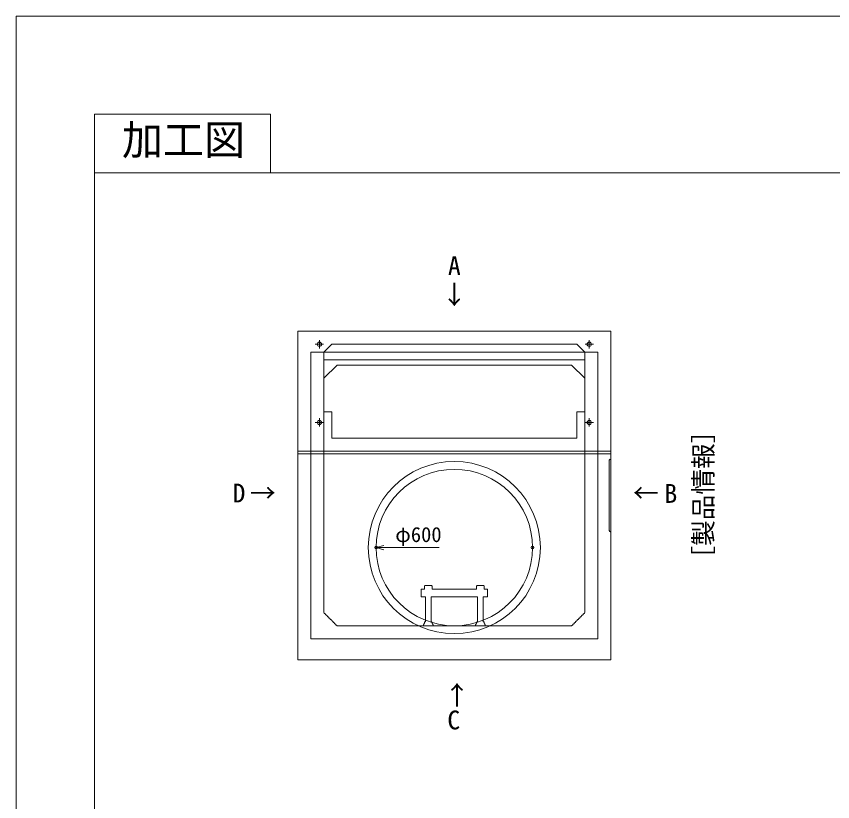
# Model space of a CAD drawing. Units: millimetres, scale not verified. Extents: x -4455 to 4455, y -3150 to 3150.
# Drawn here: x -4455 to -1324, y 138 to 3150 of the extents above; entities that cross this region are included whole.
import ezdxf
from ezdxf.enums import TextEntityAlignment as Align

# ---------------------------------------------------------------- set-up
doc = ezdxf.new("R2010")
doc.units = ezdxf.units.MM
doc.header["$LTSCALE"] = 20
doc.header["$PDMODE"] = 32
doc.header["$PDSIZE"] = 10
doc.linetypes.add('LONG_DASHED1', pattern=[7, 6, -1])
for name, color, linetype, lineweight in [('0-0_D-TTL', 7, 'Continuous', 9), ('0-1_Defpoints', 7, 'Continuous', 9), ('0-3_D-TTL-TXT', 7, 'Continuous', 9), ('0-5_D-STR-DIM', 3, 'Continuous', 9), ('0-6_0', 7, 'Continuous', 9), ('0-7_D-STR', 7, 'LONG_DASHED1', 9), ('0-8_D-STR-STR3', 2, 'LONG_DASHED1', 9), ('0-9_D-STR-STR4', 134, 'LONG_DASHED1', 9), ('0-A_D-STR-STR2', 1, 'LONG_DASHED1', 9), ('0-B_D-STR-STR1', 7, 'LONG_DASHED1', 9)]:
    doc.layers.add(name, color=color, linetype=linetype, lineweight=lineweight)
doc.layers.add('0-4_D-STR-TXT', color=7, linetype='Continuous')
doc.styles.add('ＭＳ ゴシック', font='')
doc.styles.get('ＭＳ ゴシック').set_extended_font_data('MS Gothic')

# ---------------------------------------------------------------- blocks, each defined once
blk = doc.blocks.new('A$C4DE05FD1')
at = {"layer": '0-0_D-TTL', "color": 134}
for p, q in [((4000, 79000), (4000, 4000)), ((4000, 76000), (114800, 76000))]:
    blk.add_line(p, q, dxfattribs=at)
blk.add_lwpolyline([(4000, 79000), (13000, 79000), (13000, 76000)], dxfattribs=at)
at = {"layer": '0-1_Defpoints', "color": 134}
for q in [(0, 0), (118800, 84000)]:
    blk.add_line((0, 84000), q, dxfattribs=at)
at = {"layer": '0-3_D-TTL-TXT', "style": 'ＭＳ ゴシック'}
blk.add_text('加工図', height=1539, dxfattribs=at).set_placement((5399.8, 76447.4), align=Align.BOTTOM_LEFT)
blk = doc.blocks.new('_Open30')
at = {"layer": '0-6_0'}
blk.add_line((0, 0), (-20, 0), dxfattribs=at)
blk.add_lwpolyline([(-20, 5.36), (0, 0), (-20, -5.36)], dxfattribs=at)
blk = doc.blocks.new('A$C1BF34DBF')
at = {"layer": '0-8_D-STR-STR3'}
for p, q in [((-1635, 0), (-2365, 0)), ((-2365, 0), (-2365, -80)), ((-1635, 0), (-1635, -80)), ((1635, 0), (2365, 0)), ((1635, 0), (1635, -80)), ((2365, 0), (2365, -80)), ((-2220, -300), (-2280, -300)), ((-2220, -2220), (-2220, -300)), ((-1780, -300), (-1720, -300)), ((-1780, -2220), (-1780, -300)), ((1780, -300), (1720, -300)), ((1780, -2220), (1780, -300)), ((2220, -2220), (2220, -300)), ((2220, -300), (2280, -300)), ((-2550, -2780), (-2550, -2260)), ((-2220, -2220), (-2510, -2220)), ((-1780, -2220), (1780, -2220)), ((2220, -2220), (2510, -2220)), ((2550, -2780), (2550, -2260)), ((-2510, -2820), (-2300, -2820)), ((-2300, -2820), (-2300, -3010)), ((-2220, -3090), (-1780, -3090)), ((-1700, -2820), (-1700, -3010)), ((-1700, -2820), (1700, -2820)), ((1700, -2820), (1700, -3010)), ((1780, -3090), (2220, -3090)), ((2300, -2820), (2300, -3010)), ((2510, -2820), (2300, -2820))]:
    blk.add_line(p, q, dxfattribs=at)
for centre, radius, start, end in [((-2679, -327.8), 400, 3.97846, 38.27098), ((-1321, -327.8), 400, 141.72902, 176.02154), ((1321, -327.8), 400, 3.97846, 38.27098), ((2679, -327.8), 400, 141.72902, 176.02154), ((-2510, -2260), 40, 90, 180), ((2510, -2260), 40, 0, 90), ((-2510, -2780), 40, 180, 270), ((-2220, -3010), 80, 180, 270), ((-1780, -3010), 80, 270, 0), ((1780, -3010), 80, 180, 270), ((2220, -3010), 80, 270, 0), ((2510, -2780), 40, 270, 0)]:
    blk.add_arc(centre, radius, start, end, dxfattribs=at)
blk = doc.blocks.new('A$C00EF13E9')
at = {"layer": '0-A_D-STR-STR2', "linetype": 'Continuous'}
for p, q in [((320, 0), (-320, 0)), ((0, -320), (0, 320))]:
    blk.add_line(p, q, dxfattribs=at)
blk.add_circle((0, 0), 160, dxfattribs=at)
blk = doc.blocks.new('A$C70CC1A47')
at = {"layer": '0-B_D-STR-STR1'}
for p, q in [((0, 2820), (120, 2700)), ((120, -2700), (120, 2700)), ((120, -2700), (0, -2820))]:
    blk.add_line(p, q, dxfattribs=at)
blk = doc.blocks.new('A$C1FAF3CF3')
at = {"layer": '0-7_D-STR', "linetype": 'Continuous'}
for p, q in [((12000, 25200), (-12000, 25200)), ((12000, 25200), (12000, 0)), ((-10000, 23600), (-9400, 24200)), ((9400, 24200), (-9400, 24200)), ((10000, 23600), (9400, 24200)), ((-10000, 23600), (-10000, 19000)), ((10000, 23600), (10000, 19000)), ((10000, 23000), (-10000, 23000)), ((-9000, 22600), (-10000, 21600)), ((-9000, 22600), (9000, 22600)), ((9000, 22600), (10000, 21600)), ((-9400, 19000), (-10000, 19000)), ((-9400, 19000), (-9400, 17000)), ((9400, 19000), (9400, 17000)), ((10000, 19000), (9400, 19000)), ((9400, 17000), (-9400, 17000)), ((12000, 16000), (-12000, 16000)), ((12000, 15800), (-12000, 15800))]:
    blk.add_line(p, q, dxfattribs=at)
at = {"layer": '0-7_D-STR'}
for p, q in [((-11000, 23600), (-11000, 1600)), ((-11000, 23600), (11000, 23600)), ((11000, 23600), (11000, 1600)), ((-10000, 19000), (-10000, 3600)), ((10000, 19000), (10000, 3600)), ((-9000, 2600), (-10000, 3600)), ((9000, 2600), (10000, 3600)), ((-9000, 2600), (9000, 2600)), ((-11000, 1600), (11000, 1600))]:
    blk.add_line(p, q, dxfattribs=at)
at = {"layer": '0-7_D-STR', "linetype": 'Continuous'}
blk.add_lwpolyline([(-12000, 25200), (-12000, 0), (12000, 0)], dxfattribs=at)
at = {"layer": '0-9_D-STR-STR4', "linetype": 'Continuous'}
for radius in [6600, 6000]:
    blk.add_circle((0, 8600), radius, dxfattribs=at)
at = {"layer": '0-A_D-STR-STR2'}
for p in [(-10350, 24200), (10350, 24200), (-10350, 18196), (10350, 18196)]:
    blk.add_blockref('A$C00EF13E9', p, dxfattribs=at)
at = {"layer": '0-B_D-STR-STR1', "rotation": 180}
blk.add_blockref('A$C70CC1A47', (12000, 12600), dxfattribs=at)
blk = doc.blocks.new('A$C1BFE3B51')
at = {"layer": '0-4_D-STR-TXT', "style": 'ＭＳ ゴシック'}
for s, p in [('A', (-489.4, 20467.8)), ('↓', (-982.5, 18244.3)), ('D', (-17010.8, 3026)), ('→', (-15665.4, 3026)), ('←', (13708.7, 3026)), ('B', (16119.7, 2998.9)), ('C', (-535.1, -14378.6))]:
    blk.add_text(s, height=1443, dxfattribs=at).set_placement(p, align=Align.BOTTOM_LEFT)
for s, rotation, p in [('［製品情報］', 90, (20249.6, -1842.3)), ('←', 270, (-974, -10308.7))]:
    blk.add_text(s, height=1443, rotation=rotation, dxfattribs=at).set_placement(p, align=Align.BOTTOM_LEFT)

msp = doc.modelspace()

# ---------------------------------------------------------------- linework, layer by layer
at = {"layer": '0-1_Defpoints'}
for p in [(-3075, 1112.5), (-2475, 1112.5)]:
    msp.add_point(p, dxfattribs=at)
at = {"layer": '0-5_D-STR-DIM'}
msp.add_line((-2833.63, 1112.5), (-3045, 1112.5), dxfattribs=at)

# ---------------------------------------------------------------- block references
at = {"layer": '0-0_D-TTL', "xscale": 0.075, "yscale": 0.075}
msp.add_blockref('A$C4DE05FD1', (-4455, -3150), dxfattribs=at)
at = {"layer": '0-5_D-STR-DIM', "xscale": 0.05, "yscale": 0.05}
msp.add_blockref('A$C1BFE3B51', (-2775, 1112.5), dxfattribs=at)
at = {"layer": '0-5_D-STR-DIM', "xscale": 1.5, "yscale": 1.5, "rotation": 180}
msp.add_blockref('_Open30', (-3075, 1112.5), dxfattribs=at)
at = {"layer": '0-7_D-STR', "xscale": 0.05, "yscale": 0.05}
msp.add_blockref('A$C1FAF3CF3', (-2775, 682.5), dxfattribs=at)
at = {"layer": '0-7_D-STR', "xscale": -0.05, "yscale": 0.05, "rotation": 180}
msp.add_blockref('A$C1BF34DBF', (-2775, 812.5), dxfattribs=at)

# ---------------------------------------------------------------- texts
at = {"layer": '0-5_D-STR-DIM', "style": 'ＭＳ ゴシック'}
msp.add_text('φ600', height=57.77, dxfattribs=at).set_placement((-3001.57, 1116.4), align=Align.BOTTOM_LEFT)

doc.saveas('drawing.dxf')
